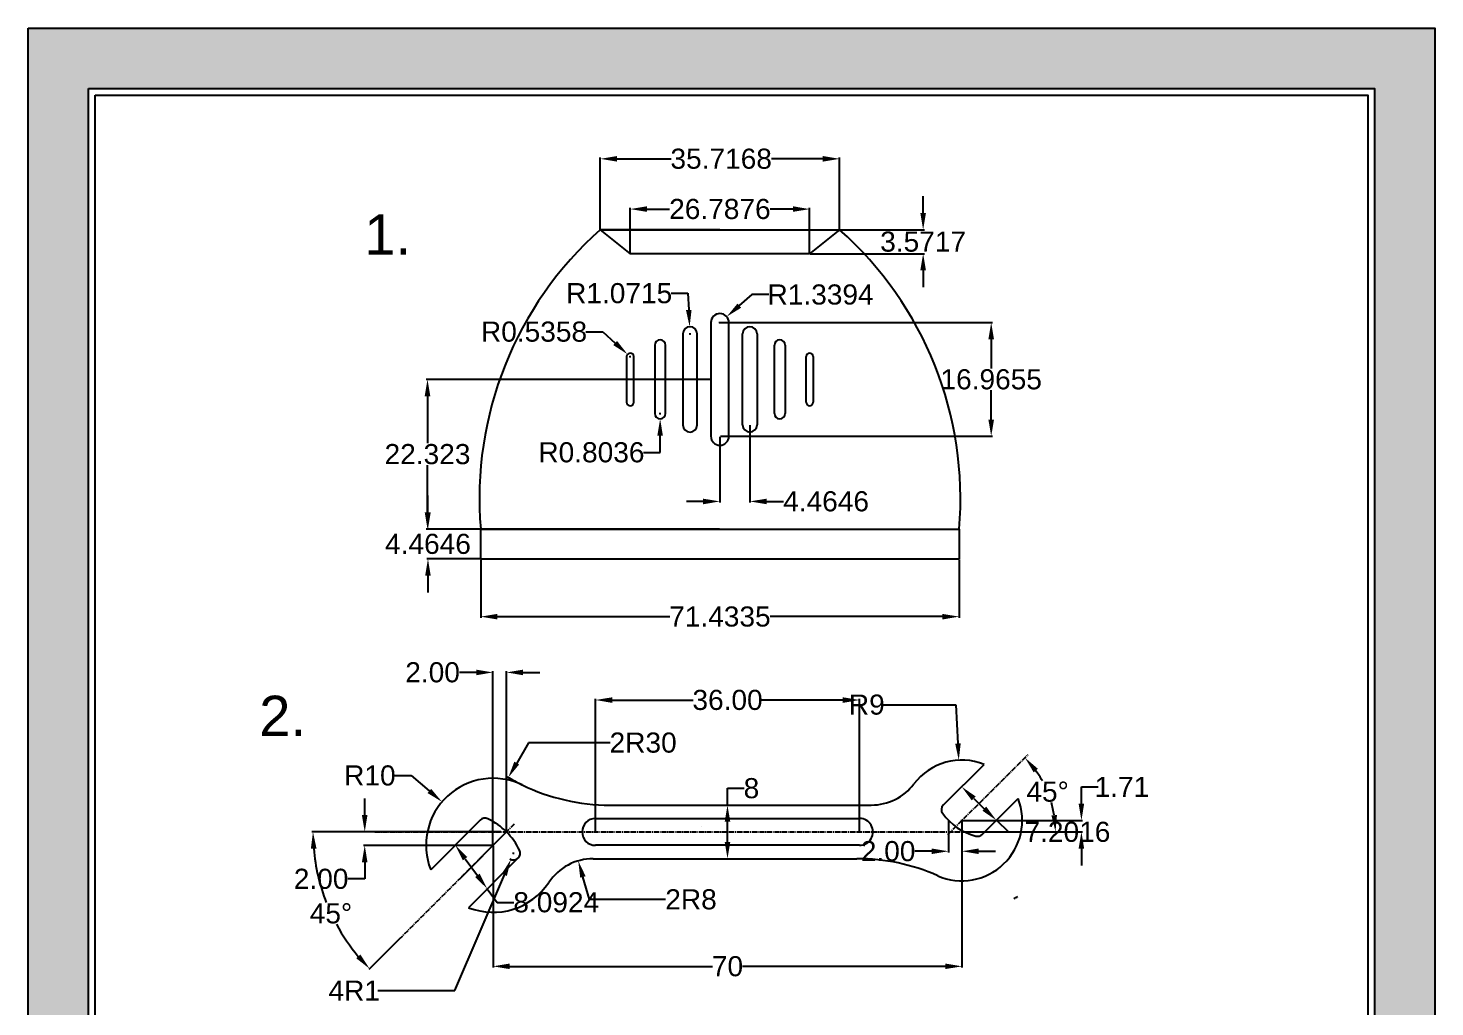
# Paper-space layout 'Layout2' of a CAD drawing. Header units: centimetres, sheet in millimetres. Extents: x 34 to 244, y 41 to 338.
# Drawn here: x 34.3 to 244.3, y 192.5 to 338.5 of the extents above; entities that cross this region are included whole.
import ezdxf

# ---------------------------------------------------------------- set-up
doc = ezdxf.new("R2010")
doc.units = ezdxf.units.CM
doc.linetypes.add('CENTER2', pattern=[1.125, 0.75, -0.125, 0.125, -0.125])
doc.layers.add('dimensions', color=210, linetype='Continuous')
doc.styles.get("Standard").update_dxf_attribs({"font": 'arial.ttf'})
doc.dimstyles.get("Standard").update_dxf_attribs({"dimtxt": 3, "dimasz": 2.5, "dimexe": 0.18, "dimexo": 0.0625, "dimgap": 0.09, "dimtad": 0, "dimtih": 1, "dimtoh": 1, "dimdec": 4, "dimdsep": 46, "dimtxsty": 'Standard', "dimcen": 0.09, "dimadec": 0, "dimazin": 0, "dimtfac": 1, "dimtdec": 4, "dimtofl": 0, "dimtmove": 0, "dimatfit": 3, "dimfxl": 1, "dimtolj": 1, "dimtzin": 0, "dimarcsym": 0})

# ---------------------------------------------------------------- blocks, each defined once
blk = doc.blocks.new('*D424')
at = {"layer": 'Defpoints', "color": 0, "transparency": 16777216}
for p in [(158.45, 238.24), (119.02, 218.57), (158.45, 218.57)]:
    blk.add_point(p, dxfattribs=at)
at = {"layer": 'dimensions', "color": 0, "lineweight": -2, "transparency": 16777216}
for p, q in [((119.02, 218.63), (119.02, 238.42)), ((121.52, 238.24), (133.59, 238.24)), ((155.95, 238.24), (143.88, 238.24)), ((158.45, 218.63), (158.45, 238.42))]:
    blk.add_line(p, q, dxfattribs=at)
at = {"layer": 'dimensions', "color": 0, "transparency": 16777216}
for points in [[(121.52, 238.65), (121.52, 237.82), (119.02, 238.24)], [(155.95, 238.65), (155.95, 237.82), (158.45, 238.24)]]:
    blk.add_solid(points, dxfattribs=at)
at = {"layer": 'dimensions', "color": 0, "transparency": 16777216, "insert": (138.74, 238.24), "char_height": 3, "attachment_point": 5}
blk.add_mtext('\\A1;36.00', dxfattribs=at)
blk = doc.blocks.new('*D410')
at = {"layer": 'Defpoints', "color": 0, "transparency": 16777216}
for p in [(173.73, 220.28), (103.73, 216.57), (173.73, 198.51)]:
    blk.add_point(p, dxfattribs=at)
at = {"layer": 'dimensions', "color": 0, "lineweight": -2, "transparency": 16777216}
for p, q in [((173.73, 220.22), (173.73, 198.33)), ((103.73, 216.51), (103.73, 198.33)), ((106.23, 198.51), (136.51, 198.51)), ((171.23, 198.51), (140.95, 198.51))]:
    blk.add_line(p, q, dxfattribs=at)
at = {"layer": 'dimensions', "color": 0, "transparency": 16777216}
for points in [[(106.23, 198.93), (106.23, 198.1), (103.73, 198.51)], [(171.23, 198.93), (171.23, 198.1), (173.73, 198.51)]]:
    blk.add_solid(points, dxfattribs=at)
at = {"layer": 'dimensions', "color": 0, "transparency": 16777216, "insert": (138.73, 198.51), "char_height": 3, "attachment_point": 5}
blk.add_mtext('\\A1;70', dxfattribs=at)
blk = doc.blocks.new('*D411')
at = {"layer": 'Defpoints', "color": 0, "transparency": 16777216}
for p in [(174, 225.62), (179.19, 220.62), (178.87, 220.3)]:
    blk.add_point(p, dxfattribs=at)
at = {"layer": 'dimensions', "color": 0, "lineweight": -2, "transparency": 16777216}
for p, q in [((173.96, 225.58), (173.56, 225.17)), ((175.49, 223.56), (177.07, 222.03)), ((179.14, 220.58), (178.75, 220.17)), ((178.87, 220.3), (180.67, 218.56)), ((180.67, 218.56), (183.17, 218.56))]:
    blk.add_line(p, q, dxfattribs=at)
at = {"layer": 'dimensions', "color": 0, "transparency": 16777216}
for points in [[(175.78, 223.86), (175.2, 223.26), (173.69, 225.3)], [(177.36, 222.33), (176.78, 221.73), (178.87, 220.3)]]:
    blk.add_solid(points, dxfattribs=at)
at = {"layer": 'dimensions', "color": 0, "transparency": 16777216, "insert": (189.48, 218.56), "char_height": 3, "attachment_point": 5}
blk.add_mtext('\\A1;7.2016', dxfattribs=at)
blk = doc.blocks.new('*D412')
at = {"layer": 'Defpoints', "color": 0, "transparency": 16777216}
for p in [(98.12, 216.62), (102.88, 210.07), (102.92, 210.1)]:
    blk.add_point(p, dxfattribs=at)
at = {"layer": 'dimensions', "color": 0, "lineweight": -2, "transparency": 16777216}
for p, q in [((98.07, 216.58), (97.94, 216.48)), ((99.57, 214.57), (101.4, 212.08)), ((102.87, 210.06), (102.73, 209.96)), ((102.88, 210.07), (104.36, 208.05)), ((104.36, 208.05), (106.86, 208.05))]:
    blk.add_line(p, q, dxfattribs=at)
at = {"layer": 'dimensions', "color": 0, "transparency": 16777216}
for points in [[(99.9, 214.82), (99.23, 214.33), (98.08, 216.59)], [(101.73, 212.33), (101.06, 211.83), (102.88, 210.07)]]:
    blk.add_solid(points, dxfattribs=at)
at = {"layer": 'dimensions', "color": 0, "transparency": 16777216, "insert": (113.17, 208.05), "char_height": 3, "attachment_point": 5}
blk.add_mtext('\\A1;8.0924', dxfattribs=at)
blk = doc.blocks.new('*D399')
at = {"layer": 'Defpoints', "color": 0, "transparency": 16777216}
for p in [(116.45, 214.25), (118.7, 206.57)]:
    blk.add_point(p, dxfattribs=at)
at = {"layer": 'dimensions', "color": 0, "lineweight": -2, "transparency": 16777216}
for p, q in [((118.14, 208.49), (117.15, 211.85)), ((129.5, 208.49), (118.14, 208.49))]:
    blk.add_line(p, q, dxfattribs=at)
at = {"layer": 'dimensions', "color": 0, "transparency": 16777216}
blk.add_solid([(117.55, 211.96), (116.75, 211.73), (116.45, 214.25)], dxfattribs=at)
at = {"layer": 'dimensions', "color": 0, "transparency": 16777216, "insert": (133.29, 208.49), "char_height": 3, "attachment_point": 5}
blk.add_mtext('\\A1;2R8', dxfattribs=at)
blk = doc.blocks.new('*D413')
at = {"layer": 'Defpoints', "color": 0, "transparency": 16777216}
for p in [(121.17, 252.57), (106.01, 226.68)]:
    blk.add_point(p, dxfattribs=at)
at = {"layer": 'dimensions', "color": 0, "lineweight": -2, "transparency": 16777216}
for p, q in [((109.05, 231.87), (107.27, 228.84)), ((121.2, 231.87), (109.05, 231.87))]:
    blk.add_line(p, q, dxfattribs=at)
blk.add_arc((121.17, 252.57), 30, 239.3042, 244.0387, dxfattribs=at)
at = {"layer": 'dimensions', "color": 0, "transparency": 16777216}
blk.add_solid([(106.91, 229.05), (107.63, 228.63), (106.01, 226.68)], dxfattribs=at)
at = {"layer": 'dimensions', "color": 0, "transparency": 16777216, "insert": (126.14, 231.87), "char_height": 3, "attachment_point": 5}
blk.add_mtext('\\A1;2R30', dxfattribs=at)
blk = doc.blocks.new('*D400')
at = {"layer": 'Defpoints', "color": 0, "transparency": 16777216}
for p in [(173.26, 229.27), (173.73, 220.28)]:
    blk.add_point(p, dxfattribs=at)
at = {"layer": 'dimensions', "color": 0, "lineweight": -2, "transparency": 16777216}
for p, q in [((162.04, 237.54), (172.83, 237.54)), ((172.83, 237.54), (173.13, 231.76)), ((173.64, 220.28), (173.82, 220.28)), ((173.73, 220.19), (173.73, 220.37))]:
    blk.add_line(p, q, dxfattribs=at)
at = {"layer": 'dimensions', "color": 0, "transparency": 16777216}
blk.add_solid([(173.55, 231.78), (172.72, 231.74), (173.26, 229.27)], dxfattribs=at)
at = {"layer": 'dimensions', "color": 0, "transparency": 16777216, "insert": (159.53, 237.54), "char_height": 3, "attachment_point": 5}
blk.add_mtext('\\A1;R9', dxfattribs=at)
blk = doc.blocks.new('*D401')
at = {"layer": 'Defpoints', "color": 0, "transparency": 16777216}
for p in [(96.12, 223.05), (103.73, 216.57)]:
    blk.add_point(p, dxfattribs=at)
at = {"layer": 'dimensions', "color": 0, "lineweight": -2, "transparency": 16777216}
for p, q in [((89.02, 226.97), (91.52, 226.97)), ((91.52, 226.97), (94.22, 224.67)), ((103.64, 216.57), (103.82, 216.57)), ((103.73, 216.48), (103.73, 216.66))]:
    blk.add_line(p, q, dxfattribs=at)
at = {"layer": 'dimensions', "color": 0, "transparency": 16777216}
blk.add_solid([(94.49, 224.99), (93.95, 224.36), (96.12, 223.05)], dxfattribs=at)
at = {"layer": 'dimensions', "color": 0, "transparency": 16777216, "insert": (85.35, 226.97), "char_height": 3, "attachment_point": 5}
blk.add_mtext('\\A1;R10', dxfattribs=at)
blk = doc.blocks.new('*U396')
at = {"color": 0, "linetype": 'CENTER2', "transparency": 16777216}
blk.add_line((-53.42, 0), (50.13, 0), dxfattribs=at)
blk = doc.blocks.new('*U397')
at = {"color": 0, "linetype": 'CENTER2', "transparency": 16777216}
blk.add_line((5.95, 5.95), (-11.01, -11.01), dxfattribs=at)
blk = doc.blocks.new('*U398')
at = {"color": 0, "linetype": 'CENTER2', "transparency": 16777216}
blk.add_line((-5.11, -5.08), (6.92, 6.88), dxfattribs=at)
blk = doc.blocks.new('*D414')
at = {"layer": 'Defpoints', "color": 0, "transparency": 16777216}
for p in [(86.11, 218.57), (106.9, 219.74), (189.66, 218.57), (77.84, 211.09), (89.95, 202.79)]:
    blk.add_point(p, dxfattribs=at)
at = {"layer": 'dimensions', "color": 0, "lineweight": -2, "transparency": 16777216}
for p, q in [((86.05, 218.57), (76.67, 218.57)), ((89.91, 202.74), (85.18, 198.02))]:
    blk.add_line(p, q, dxfattribs=at)
for start, end in [(184.9613, 201.4304), (208.506, 220.0387)]:
    blk.add_arc((105.73, 218.57), 28.88, start, end, dxfattribs=at)
at = {"layer": 'dimensions', "color": 0, "transparency": 16777216}
for points in [[(76.54, 216.05), (77.38, 216.09), (76.85, 218.57)], [(83.93, 200.27), (83.32, 199.71), (85.31, 198.15)]]:
    blk.add_solid(points, dxfattribs=at)
at = {"layer": 'dimensions', "color": 0, "transparency": 16777216, "insert": (79.54, 206.4), "char_height": 3, "attachment_point": 5}
blk.add_mtext('\\A1;45°', dxfattribs=at)
blk = doc.blocks.new('*D415')
at = {"layer": 'Defpoints', "color": 0, "transparency": 16777216}
for p in [(183.64, 230.13), (187.17, 222.61), (86.11, 218.57), (189.66, 218.57), (171.61, 218.17)]:
    blk.add_point(p, dxfattribs=at)
at = {"layer": 'dimensions', "color": 0, "lineweight": -2, "transparency": 16777216}
for start, end in [(28.9669, 35.6921), (9.1398, 16.1618)]:
    blk.add_arc((172.01, 218.57), 15.69, start, end, dxfattribs=at)
at = {"layer": 'dimensions', "color": 0, "transparency": 16777216}
for points in [[(184.44, 227.45), (185.07, 227.99), (183.14, 229.63)], [(187.92, 221.09), (187.09, 221.03), (187.7, 218.57)]]:
    blk.add_solid(points, dxfattribs=at)
at = {"layer": 'dimensions', "color": 0, "transparency": 16777216, "insert": (186.52, 224.55), "char_height": 3, "attachment_point": 5}
blk.add_mtext('\\A1;45°', dxfattribs=at)
blk = doc.blocks.new('*D416')
at = {"layer": 'Defpoints', "color": 0, "transparency": 16777216}
for p in [(103.72, 242.36), (105.73, 218.57), (103.72, 216.39)]:
    blk.add_point(p, dxfattribs=at)
at = {"layer": 'dimensions', "color": 0, "lineweight": -2, "transparency": 16777216}
for p, q in [((101.22, 242.36), (98.72, 242.36)), ((103.72, 216.45), (103.72, 242.54)), ((105.73, 218.63), (105.73, 242.54)), ((108.23, 242.36), (110.73, 242.36))]:
    blk.add_line(p, q, dxfattribs=at)
at = {"layer": 'dimensions', "color": 0, "transparency": 16777216}
for points in [[(101.22, 242.77), (101.22, 241.94), (103.72, 242.36)], [(108.23, 242.77), (108.23, 241.94), (105.73, 242.36)]]:
    blk.add_solid(points, dxfattribs=at)
at = {"layer": 'dimensions', "color": 0, "transparency": 16777216, "insert": (94.71, 242.36), "char_height": 3, "attachment_point": 5}
blk.add_mtext('\\A1;2.00', dxfattribs=at)
blk = doc.blocks.new('*D402')
at = {"layer": 'Defpoints', "color": 0, "transparency": 16777216}
for p in [(106.4, 214.46), (106.79, 215.38)]:
    blk.add_point(p, dxfattribs=at)
at = {"layer": 'dimensions', "color": 0, "lineweight": -2, "transparency": 16777216}
for p, q in [((106.7, 215.38), (106.88, 215.38)), ((106.79, 215.29), (106.79, 215.47)), ((98.04, 194.89), (105.42, 212.16)), ((86.53, 194.89), (98.04, 194.89))]:
    blk.add_line(p, q, dxfattribs=at)
blk.add_arc((106.79, 215.38), 1, 236.5746, 311.419, dxfattribs=at)
at = {"layer": 'dimensions', "color": 0, "transparency": 16777216}
blk.add_solid([(105.03, 212.33), (105.8, 212), (106.4, 214.46)], dxfattribs=at)
at = {"layer": 'dimensions', "color": 0, "transparency": 16777216, "insert": (83.01, 194.89), "char_height": 3, "attachment_point": 5}
blk.add_mtext('\\A1;4R1', dxfattribs=at)
blk = doc.blocks.new('*D417')
at = {"layer": 'Defpoints', "color": 0, "transparency": 16777216}
for p in [(171.71, 220.3), (173.73, 220.28), (171.71, 215.68)]:
    blk.add_point(p, dxfattribs=at)
at = {"layer": 'dimensions', "color": 0, "lineweight": -2, "transparency": 16777216}
for p, q in [((171.71, 220.24), (171.71, 215.5)), ((173.73, 220.22), (173.73, 215.5)), ((169.21, 215.68), (166.71, 215.68)), ((176.23, 215.68), (178.73, 215.68))]:
    blk.add_line(p, q, dxfattribs=at)
at = {"layer": 'dimensions', "color": 0, "transparency": 16777216}
for points in [[(169.21, 216.09), (169.21, 215.26), (171.71, 215.68)], [(176.23, 216.09), (176.23, 215.26), (173.73, 215.68)]]:
    blk.add_solid(points, dxfattribs=at)
at = {"layer": 'dimensions', "color": 0, "transparency": 16777216, "insert": (162.71, 215.68), "char_height": 3, "attachment_point": 5}
blk.add_mtext('\\A1;2.00', dxfattribs=at)
blk = doc.blocks.new('*D418')
at = {"layer": 'Defpoints', "color": 0, "transparency": 16777216}
for p in [(136.84, 222.57), (138.73, 222.57), (136.78, 214.57)]:
    blk.add_point(p, dxfattribs=at)
at = {"layer": 'dimensions', "color": 0, "lineweight": -2, "transparency": 16777216}
for p, q in [((138.73, 222.57), (138.73, 225.07)), ((138.73, 225.07), (141.23, 225.07)), ((136.9, 222.57), (138.91, 222.57)), ((138.73, 217.07), (138.73, 220.07)), ((136.84, 214.57), (138.91, 214.57))]:
    blk.add_line(p, q, dxfattribs=at)
at = {"layer": 'dimensions', "color": 0, "transparency": 16777216}
for points in [[(138.32, 220.07), (139.15, 220.07), (138.73, 222.57)], [(138.32, 217.07), (139.15, 217.07), (138.73, 214.57)]]:
    blk.add_solid(points, dxfattribs=at)
at = {"layer": 'dimensions', "color": 0, "transparency": 16777216, "insert": (142.31, 225.07), "char_height": 3, "attachment_point": 5}
blk.add_mtext('\\A1;8', dxfattribs=at)
blk = doc.blocks.new('*D419')
at = {"layer": 'Defpoints', "color": 0, "transparency": 16777216}
for p in [(104.97, 218.57), (84.58, 216.55), (103.72, 216.55)]:
    blk.add_point(p, dxfattribs=at)
at = {"layer": 'dimensions', "color": 0, "lineweight": -2, "transparency": 16777216}
for p, q in [((84.58, 221.07), (84.58, 223.57)), ((104.9, 218.57), (84.4, 218.57)), ((103.65, 216.55), (84.4, 216.55)), ((84.58, 214.05), (84.58, 211.55)), ((84.58, 211.55), (82.08, 211.55))]:
    blk.add_line(p, q, dxfattribs=at)
at = {"layer": 'dimensions', "color": 0, "transparency": 16777216}
for points in [[(84.16, 221.07), (84.99, 221.07), (84.58, 218.57)], [(84.16, 214.05), (84.99, 214.05), (84.58, 216.55)]]:
    blk.add_solid(points, dxfattribs=at)
at = {"layer": 'dimensions', "color": 0, "transparency": 16777216, "insert": (78.07, 211.55), "char_height": 3, "attachment_point": 5}
blk.add_mtext('\\A1;2.00', dxfattribs=at)
blk = doc.blocks.new('*D403')
at = {"layer": 'Defpoints', "color": 0, "transparency": 16777216}
for p in [(173.73, 220.28), (173.73, 218.57), (191.57, 220.28)]:
    blk.add_point(p, dxfattribs=at)
at = {"layer": 'dimensions', "color": 0, "lineweight": -2, "transparency": 16777216}
for p, q in [((191.57, 222.78), (191.57, 225.28)), ((191.57, 225.28), (194.07, 225.28)), ((173.8, 220.28), (191.75, 220.28)), ((173.8, 218.57), (191.75, 218.57)), ((191.57, 216.07), (191.57, 213.57))]:
    blk.add_line(p, q, dxfattribs=at)
at = {"layer": 'dimensions', "color": 0, "transparency": 16777216}
for points in [[(191.15, 222.78), (191.98, 222.78), (191.57, 220.28)], [(191.15, 216.07), (191.98, 216.07), (191.57, 218.57)]]:
    blk.add_solid(points, dxfattribs=at)
at = {"layer": 'dimensions', "color": 0, "transparency": 16777216, "insert": (197.62, 225.28), "char_height": 3, "attachment_point": 5}
blk.add_mtext('\\A1;1.71', dxfattribs=at)
blk = doc.blocks.new('*D438')
at = {"layer": 'Defpoints', "color": 0, "transparency": 16777216}
for p in [(123.81, 289.83), (124.21, 289.47)]:
    blk.add_point(p, dxfattribs=at)
at = {"layer": 'dimensions', "color": 0, "lineweight": -2, "transparency": 16777216}
for p, q in [((117.61, 293.18), (120.11, 293.18)), ((120.11, 293.18), (121.96, 291.5)), ((124.12, 289.47), (124.3, 289.47)), ((124.21, 289.38), (124.21, 289.56))]:
    blk.add_line(p, q, dxfattribs=at)
at = {"layer": 'dimensions', "color": 0, "transparency": 16777216}
blk.add_solid([(122.24, 291.81), (121.68, 291.19), (123.81, 289.83)], dxfattribs=at)
at = {"layer": 'dimensions', "color": 0, "transparency": 16777216, "insert": (109.85, 293.18), "char_height": 3, "attachment_point": 5}
blk.add_mtext('\\A1;R0.5358', dxfattribs=at)
blk = doc.blocks.new('*D439')
at = {"layer": 'Defpoints', "color": 0, "transparency": 16777216}
for p in [(137.6, 294.56), (138.62, 295.44)]:
    blk.add_point(p, dxfattribs=at)
at = {"layer": 'dimensions', "color": 0, "lineweight": -2, "transparency": 16777216}
for p, q in [((142.39, 298.72), (140.5, 297.08)), ((144.89, 298.72), (142.39, 298.72)), ((137.51, 294.56), (137.69, 294.56)), ((137.6, 294.47), (137.6, 294.65))]:
    blk.add_line(p, q, dxfattribs=at)
at = {"layer": 'dimensions', "color": 0, "transparency": 16777216}
blk.add_solid([(140.23, 297.39), (140.77, 296.76), (138.62, 295.44)], dxfattribs=at)
at = {"layer": 'dimensions', "color": 0, "transparency": 16777216, "insert": (152.63, 298.72), "char_height": 3, "attachment_point": 5}
blk.add_mtext('\\A1;R1.3394', dxfattribs=at)
blk = doc.blocks.new('*D440')
at = {"layer": 'Defpoints', "color": 0, "transparency": 16777216}
for p in [(133.08, 293.93), (133.14, 292.86)]:
    blk.add_point(p, dxfattribs=at)
at = {"layer": 'dimensions', "color": 0, "lineweight": -2, "transparency": 16777216}
for p, q in [((130.33, 298.92), (132.83, 298.92)), ((132.83, 298.92), (132.95, 296.43)), ((133.05, 292.86), (133.23, 292.86)), ((133.14, 292.77), (133.14, 292.95))]:
    blk.add_line(p, q, dxfattribs=at)
at = {"layer": 'dimensions', "color": 0, "transparency": 16777216}
blk.add_solid([(133.37, 296.45), (132.54, 296.41), (133.08, 293.93)], dxfattribs=at)
at = {"layer": 'dimensions', "color": 0, "transparency": 16777216, "insert": (122.56, 298.92), "char_height": 3, "attachment_point": 5}
blk.add_mtext('\\A1;R1.0715', dxfattribs=at)
blk = doc.blocks.new('*D409')
at = {"layer": 'Defpoints', "color": 0, "transparency": 16777216}
for p in [(128.68, 280.98), (128.68, 280.18)]:
    blk.add_point(p, dxfattribs=at)
at = {"layer": 'dimensions', "color": 0, "lineweight": -2, "transparency": 16777216}
for p, q in [((128.59, 280.98), (128.77, 280.98)), ((128.68, 280.89), (128.68, 281.07)), ((128.68, 275.18), (128.68, 277.68)), ((126.18, 275.18), (128.68, 275.18))]:
    blk.add_line(p, q, dxfattribs=at)
at = {"layer": 'dimensions', "color": 0, "transparency": 16777216}
blk.add_solid([(128.26, 277.68), (129.09, 277.68), (128.68, 280.18)], dxfattribs=at)
at = {"layer": 'dimensions', "color": 0, "transparency": 16777216, "insert": (118.42, 275.18), "char_height": 3, "attachment_point": 5}
blk.add_mtext('\\A1;R0.8036', dxfattribs=at)
blk = doc.blocks.new('*D441')
at = {"layer": 'Defpoints', "color": 0, "transparency": 16777216}
for p in [(137.6, 277.59), (142.07, 279.29), (142.07, 267.87)]:
    blk.add_point(p, dxfattribs=at)
at = {"layer": 'dimensions', "color": 0, "lineweight": -2, "transparency": 16777216}
for p, q in [((137.6, 277.53), (137.6, 267.69)), ((142.07, 279.23), (142.07, 267.69)), ((135.1, 267.87), (132.6, 267.87)), ((144.57, 267.87), (147.07, 267.87))]:
    blk.add_line(p, q, dxfattribs=at)
at = {"layer": 'dimensions', "color": 0, "transparency": 16777216}
for points in [[(135.1, 268.28), (135.1, 267.45), (137.6, 267.87)], [(144.57, 268.28), (144.57, 267.45), (142.07, 267.87)]]:
    blk.add_solid(points, dxfattribs=at)
at = {"layer": 'dimensions', "color": 0, "transparency": 16777216, "insert": (153.45, 267.87), "char_height": 3, "attachment_point": 5}
blk.add_mtext('\\A1;4.4646', dxfattribs=at)
blk = doc.blocks.new('*D442')
at = {"layer": 'Defpoints', "color": 0, "transparency": 16777216}
for p in [(101.89, 263.75), (94.02, 259.29), (101.89, 259.29)]:
    blk.add_point(p, dxfattribs=at)
at = {"layer": 'dimensions', "color": 0, "lineweight": -2, "transparency": 16777216}
for p, q in [((94.02, 266.25), (94.02, 268.75)), ((101.83, 263.75), (93.84, 263.75)), ((101.83, 259.29), (93.84, 259.29)), ((94.02, 256.79), (94.02, 254.29))]:
    blk.add_line(p, q, dxfattribs=at)
at = {"layer": 'dimensions', "color": 0, "transparency": 16777216}
for points in [[(93.6, 266.25), (94.43, 266.25), (94.02, 263.75)], [(93.6, 256.79), (94.43, 256.79), (94.02, 259.29)]]:
    blk.add_solid(points, dxfattribs=at)
at = {"layer": 'dimensions', "color": 0, "transparency": 16777216, "insert": (94.02, 261.52), "char_height": 3, "attachment_point": 5}
blk.add_mtext('\\A1;4.4646', dxfattribs=at)
blk = doc.blocks.new('*D443')
at = {"layer": 'Defpoints', "color": 0, "transparency": 16777216}
for p in [(101.89, 259.29), (173.32, 259.29), (173.32, 250.68)]:
    blk.add_point(p, dxfattribs=at)
at = {"layer": 'dimensions', "color": 0, "lineweight": -2, "transparency": 16777216}
for p, q in [((101.89, 259.22), (101.89, 250.5)), ((173.32, 259.22), (173.32, 250.5)), ((104.39, 250.68), (130.12, 250.68)), ((170.82, 250.68), (145.09, 250.68))]:
    blk.add_line(p, q, dxfattribs=at)
at = {"layer": 'dimensions', "color": 0, "transparency": 16777216}
for points in [[(104.39, 251.09), (104.39, 250.26), (101.89, 250.68)], [(170.82, 251.09), (170.82, 250.26), (173.32, 250.68)]]:
    blk.add_solid(points, dxfattribs=at)
at = {"layer": 'dimensions', "color": 0, "transparency": 16777216, "insert": (137.6, 250.68), "char_height": 3, "attachment_point": 5}
blk.add_mtext('\\A1;71.4335', dxfattribs=at)
blk = doc.blocks.new('*D444')
at = {"layer": 'Defpoints', "color": 0, "transparency": 16777216}
for p in [(155.46, 318.98), (119.75, 308.4), (155.46, 308.4)]:
    blk.add_point(p, dxfattribs=at)
at = {"layer": 'dimensions', "color": 0, "lineweight": -2, "transparency": 16777216}
for p, q in [((119.75, 308.46), (119.75, 319.16)), ((122.25, 318.98), (130.31, 318.98)), ((152.96, 318.98), (145.28, 318.98)), ((155.46, 308.46), (155.46, 319.16))]:
    blk.add_line(p, q, dxfattribs=at)
at = {"layer": 'dimensions', "color": 0, "transparency": 16777216}
for points in [[(122.25, 319.4), (122.25, 318.56), (119.75, 318.98)], [(152.96, 319.4), (152.96, 318.56), (155.46, 318.98)]]:
    blk.add_solid(points, dxfattribs=at)
at = {"layer": 'dimensions', "color": 0, "transparency": 16777216, "insert": (137.79, 318.98), "char_height": 3, "attachment_point": 5}
blk.add_mtext('\\A1;35.7168', dxfattribs=at)
blk = doc.blocks.new('*D445')
at = {"layer": 'Defpoints', "color": 0, "transparency": 16777216}
for p in [(151, 311.48), (124.21, 304.83), (151, 304.83)]:
    blk.add_point(p, dxfattribs=at)
at = {"layer": 'dimensions', "color": 0, "lineweight": -2, "transparency": 16777216}
for p, q in [((124.21, 304.89), (124.21, 311.66)), ((126.71, 311.48), (130.1, 311.48)), ((148.5, 311.48), (145.11, 311.48)), ((151, 304.89), (151, 311.66))]:
    blk.add_line(p, q, dxfattribs=at)
at = {"layer": 'dimensions', "color": 0, "transparency": 16777216}
for points in [[(126.71, 311.9), (126.71, 311.07), (124.21, 311.48)], [(148.5, 311.9), (148.5, 311.07), (151, 311.48)]]:
    blk.add_solid(points, dxfattribs=at)
at = {"layer": 'dimensions', "color": 0, "transparency": 16777216, "insert": (137.6, 311.48), "char_height": 3, "attachment_point": 5}
blk.add_mtext('\\A1;26.7876', dxfattribs=at)
blk = doc.blocks.new('*D446')
at = {"layer": 'Defpoints', "color": 0, "transparency": 16777216}
for p in [(155.46, 308.4), (151, 304.83), (167.94, 304.83)]:
    blk.add_point(p, dxfattribs=at)
at = {"layer": 'dimensions', "color": 0, "lineweight": -2, "transparency": 16777216}
for p, q in [((167.94, 310.9), (167.94, 313.4)), ((155.53, 308.4), (168.12, 308.4)), ((151.06, 304.83), (168.12, 304.83)), ((167.94, 302.33), (167.94, 299.83))]:
    blk.add_line(p, q, dxfattribs=at)
at = {"layer": 'dimensions', "color": 0, "transparency": 16777216}
for points in [[(167.52, 310.9), (168.36, 310.9), (167.94, 308.4)], [(167.52, 302.33), (168.36, 302.33), (167.94, 304.83)]]:
    blk.add_solid(points, dxfattribs=at)
at = {"layer": 'dimensions', "color": 0, "transparency": 16777216, "insert": (167.94, 306.61), "char_height": 3, "attachment_point": 5}
blk.add_mtext('\\A1;3.5717', dxfattribs=at)
blk = doc.blocks.new('*D447')
at = {"layer": 'Defpoints', "color": 0, "transparency": 16777216}
for p in [(137.6, 294.56), (137.6, 277.59), (178.1, 277.59)]:
    blk.add_point(p, dxfattribs=at)
at = {"layer": 'dimensions', "color": 0, "lineweight": -2, "transparency": 16777216}
for p, q in [((137.67, 294.56), (178.28, 294.56)), ((178.1, 292.06), (178.1, 287.7)), ((178.1, 280.09), (178.1, 284.45)), ((137.67, 277.59), (178.28, 277.59))]:
    blk.add_line(p, q, dxfattribs=at)
at = {"layer": 'dimensions', "color": 0, "transparency": 16777216}
for points in [[(177.68, 292.06), (178.52, 292.06), (178.1, 294.56)], [(177.68, 280.09), (178.52, 280.09), (178.1, 277.59)]]:
    blk.add_solid(points, dxfattribs=at)
at = {"layer": 'dimensions', "color": 0, "transparency": 16777216, "insert": (178.1, 286.07), "char_height": 3, "attachment_point": 5}
blk.add_mtext('\\A1;16.9655', dxfattribs=at)
blk = doc.blocks.new('*D448')
at = {"layer": 'Defpoints', "color": 0, "transparency": 16777216}
for p in [(136.27, 286.07), (93.95, 263.75), (137.6, 263.75)]:
    blk.add_point(p, dxfattribs=at)
at = {"layer": 'dimensions', "color": 0, "lineweight": -2, "transparency": 16777216}
for p, q in [((136.2, 286.07), (93.77, 286.07)), ((93.95, 283.57), (93.95, 276.54)), ((93.95, 266.25), (93.95, 273.29)), ((137.54, 263.75), (93.77, 263.75))]:
    blk.add_line(p, q, dxfattribs=at)
at = {"layer": 'dimensions', "color": 0, "transparency": 16777216}
for points in [[(93.53, 283.57), (94.37, 283.57), (93.95, 286.07)], [(93.53, 266.25), (94.37, 266.25), (93.95, 263.75)]]:
    blk.add_solid(points, dxfattribs=at)
at = {"layer": 'dimensions', "color": 0, "transparency": 16777216, "insert": (93.95, 274.91), "char_height": 3, "attachment_point": 5}
blk.add_mtext('\\A1;22.323', dxfattribs=at)

psp = doc.layouts.new('Layout2')

# ---------------------------------------------------------------- hatches: boundary and pattern name
h = psp.add_hatch(color=140)
h.dxf.hatch_style = 1
h.paths.add_polyline_path([(34.33139, 41.47515), (244.33139, 41.47515), (244.33139, 338.47515), (34.33139, 338.47515)])
h.paths.add_polyline_path([(43.33139, 329.47515), (235.33139, 329.47515), (235.33139, 50.47515), (43.33139, 50.47515)], flags=16)
h.paths.add_polyline_path([(44.33139, 328.47515), (234.33139, 328.47515), (234.33139, 51.47515), (44.33139, 51.47515)], flags=0)
h.paths.add_polyline_path([(47.33139, 103.47515), (68.19814, 103.47515), (144.37325, 103.47515), (144.37325, 54.23936), (47.33139, 54.23936)], flags=0)
h.paths.add_polyline_path([(70.6167, 100.93114), (141.84224, 100.93114), (141.84224, 79.49467), (70.6167, 79.49467)], flags=0)
h.paths.add_polyline_path([(50.32754, 57.94556), (139.75369, 57.94556), (139.75369, 76.64612), (50.32754, 76.64612)], flags=8)
h.paths.add_polyline_path([(80.06323, 86.04425), (132.11633, 86.04425), (132.11633, 95.45004), (80.06323, 95.45004)], flags=8)

# ---------------------------------------------------------------- linework, layer by layer
for p, q in [((137.60466, 308.39739), (119.74628, 308.39739)), ((119.74628, 308.39739), (155.46304, 308.39739)), ((119.74628, 308.39739), (124.21087, 304.82571)), ((155.46304, 308.39739), (150.99845, 304.82571)), ((150.99845, 304.82571), (124.21087, 304.82571)), ((136.26528, 294.55714), (136.26528, 277.59168)), ((138.94404, 277.59168), (138.94404, 294.55714)), ((132.06856, 292.86059), (132.06856, 279.28822)), ((134.21157, 279.28822), (134.21157, 292.86059)), ((140.99775, 279.28822), (140.99775, 292.86059)), ((143.14076, 292.86059), (143.14076, 279.28822)), ((127.87184, 291.16405), (127.87184, 280.98477)), ((129.4791, 280.98477), (129.4791, 291.16405)), ((145.73022, 280.98477), (145.73022, 291.16405)), ((147.33748, 291.16405), (147.33748, 280.98477)), ((123.67512, 289.4675), (123.67512, 282.68132)), ((124.74662, 282.68132), (124.74662, 289.4675)), ((150.46269, 282.68132), (150.46269, 289.4675)), ((151.5342, 289.4675), (151.5342, 282.68132)), ((101.88789, 259.28683), (101.88789, 263.75143)), ((101.88789, 263.75143), (173.32142, 263.75143)), ((173.32142, 263.75143), (173.32142, 259.28683)), ((101.88789, 259.28683), (173.32142, 259.28683)), ((170.9585, 222.59564), (177.04508, 228.64661)), ((176.75161, 218.20226), (182.12129, 223.54053)), ((119.02343, 220.56804), (158.44343, 220.56804)), ((121.16902, 222.56804), (160.20139, 222.56804)), ((101.82554, 220.31701), (94.42426, 212.91573)), ((105.73343, 218.56804), (98.68609, 211.47332)), ((158.44343, 216.56804), (119.02343, 216.56804)), ((107.49915, 214.67691), (100.08111, 207.25887)), ((118.70006, 214.56804), (158.05555, 214.56804))]:
    psp.add_line(p, q)
for points in [[(34.33139, 338.47515), (244.33139, 338.47515), (244.33139, 41.47515), (34.33139, 41.47515)], [(43.33139, 329.47515), (235.33139, 329.47515), (235.33139, 50.47515), (43.33139, 50.47515)], [(44.33139, 328.47515), (234.33139, 328.47515), (234.33139, 51.47515), (44.33139, 51.47515)], [(134.80139, 219.30228), (134.80139, 219.30228), (134.80139, 219.30228), (134.80139, 219.30228)]]:
    psp.add_lwpolyline(points, close=True)
for centre, radius, start, end in [((155.27019, 268.29317), 53.57515, 131.5341965, 184.8629845), ((119.93913, 268.29317), 53.57515, 355.1370155, 48.4658035), ((137.60466, 294.55714), 1.33938, 0, 180), ((128.67547, 291.16405), 0.80363, 0, 180), ((133.14006, 292.86059), 1.0715, 0, 180), ((142.06925, 292.86059), 1.0715, 0, 180), ((146.53385, 291.16405), 0.80363, 0, 180), ((124.21087, 289.4675), 0.53575, 0, 180), ((150.99845, 289.4675), 0.53575, 0, 180), ((124.21087, 282.68132), 0.53575, 180, 0), ((150.99845, 282.68132), 0.53575, 180, 0), ((128.67547, 280.98477), 0.80363, 180, 0), ((146.53385, 280.98477), 0.80363, 180, 0), ((133.14006, 279.28822), 1.0715, 180, 0), ((137.60466, 277.59168), 1.33938, 180, 0), ((142.06925, 279.28822), 1.0715, 180, 0), ((173.73343, 220.27804), 9, 68.4100732, 142.7499907), ((103.73343, 216.56804), 10, 64.1580672, 201.4218215), ((121.16902, 252.56804), 30, 244.1580672, 270), ((160.20139, 230.56804), 8, 270, 322.7499907), ((173.73343, 220.27804), 9, 246.2969258, 21.2537162), ((102.53265, 219.6099), 1, 64.6976013, 135), ((98.68609, 211.47332), 10, 25.7548443, 64.6976013), ((119.02355, 218.56804), 2, 90.0034191, 269.9965809), ((158.45219, 218.56804), 2.00002, 269.7489694, 90), ((171.66353, 221.88647), 1, 134.8318947, 216.4984426), ((178.09451, 226.64487), 9, 216.4984426, 255.1676344), ((98.68483, 209.47457), 10, 53.284331, 53.3137884), ((176.04658, 218.91144), 1, 255.1676344, 314.8318947), ((106.79204, 215.38401), 1, 315, 25.7548443), ((118.70006, 206.56804), 8, 90, 146.2510114), ((158.05555, 184.56804), 30, 66.2969258, 90), ((103.73343, 216.56804), 10, 248.5781785, 326.2510114), ((177.52715, 216.68918), 9, 296.1782299, 300.2027431)]:
    psp.add_arc(centre, radius, start, end)

# ---------------------------------------------------------------- block references
at = {"linetype": 'CENTER2'}
for name, p in [('*U398', (176.71912, 223.24626)), ('*U396', (139.5315, 218.56804)), ('*U397', (100.95752, 213.79213))]:
    psp.add_blockref(name, p, dxfattribs=at)

# ---------------------------------------------------------------- texts
at = {"char_height": 6, "attachment_point": 1}
for s, insert in [('1.', (84.50418, 310.69297)), ('2.', (68.82655, 238.88256))]:
    psp.add_mtext_dynamic_manual_height_columns(s, width=9.896486, gutter_width=173.72218, heights=[11.88542], dxfattribs=dict(at, insert=insert))

# ---------------------------------------------------------------- dimensions: what is measured, and where the dimension line sits
at = {"layer": 'dimensions'}
for base, p1, p2, picture, middle in [((155.46304, 318.97969), (119.74628, 308.39739), (155.46304, 308.39739), '*D444', (137.79088, 318.97969)), ((150.99845, 311.48312), (124.21087, 304.82571), (150.99845, 304.82571), '*D445', (137.60466, 311.48312))]:
    dim = psp.add_linear_dim(base=base, p1=p1, p2=p2, dimstyle='Standard', dxfattribs=at)
    dim.commit()
    dim.dimension.update_dxf_attribs({"geometry": picture, "text_midpoint": middle, "dimtype": 160})
for base, p1, p2, picture, middle in [((167.94164, 304.82571), (155.46304, 308.39739), (150.99845, 304.82571), '*D446', (167.94164, 306.61155)), ((178.10104, 277.59168), (137.60466, 294.55714), (137.60466, 277.59168), '*D447', (178.10104, 286.07441)), ((93.9498, 263.75143), (136.26528, 286.07441), (137.60466, 263.75143), '*D448', (93.9498, 274.91292)), ((94.01628, 259.28683), (101.88789, 263.75143), (101.88789, 259.28683), '*D442', (94.01628, 261.51913)), ((138.73343, 222.56804), (136.77689, 214.56804), (136.83611, 222.56804), '*D418', (142.31183, 225.06804)), ((191.56802, 220.27804), (173.73343, 218.56804), (173.73343, 220.27804), '*D403', (197.62357, 225.27804))]:
    dim = psp.add_linear_dim(base=base, p1=p1, p2=p2, angle=90, dimstyle='Standard', dxfattribs=at)
    dim.commit()
    dim.dimension.update_dxf_attribs({"geometry": picture, "text_midpoint": middle})
for center, mpoint, picture, middle in [((133.14006, 292.86059), (133.08449, 293.93065), '*D440', (122.56122, 298.92392)), ((137.60466, 294.55714), (138.61512, 295.43629), '*D439', (152.63379, 298.71823)), ((124.21087, 289.4675), (123.81354, 289.82689), '*D438', (109.84963, 293.18093)), ((128.67547, 280.98477), (128.67547, 280.18114), '*D409', (118.4238, 275.18114))]:
    dim = psp.add_radius_dim(center=center, mpoint=mpoint, dimstyle='Standard', dxfattribs=at)
    dim.commit()
    dim.dimension.update_dxf_attribs({"geometry": picture, "text_midpoint": middle})
for base, p1, p2, picture, middle in [((142.06925, 267.86768), (137.60466, 277.59168), (142.06925, 279.28822), '*D441', (153.44575, 267.86768)), ((173.32142, 250.67576), (101.88789, 259.28683), (173.32142, 259.28683), '*D443', (137.60466, 250.67576)), ((173.73343, 198.51304), (103.73343, 216.56804), (173.73343, 220.27804), '*D410', (138.73343, 198.51304))]:
    dim = psp.add_linear_dim(base=base, p1=p1, p2=p2, dimstyle='Standard', dxfattribs=at)
    dim.commit()
    dim.dimension.update_dxf_attribs({"geometry": picture, "text_midpoint": middle})
for center, mpoint, text, picture, middle in [((121.16902, 252.56804), (106.00968, 226.67992), '2<>', '*D413', (126.13894, 231.87089)), ((106.79204, 215.38401), (106.39951, 214.46427), '4<>', '*D402', (83.00648, 194.88804)), ((118.70006, 206.56804), (116.45132, 214.24549), '2<>', '*D399', (133.28509, 208.4874))]:
    dim = psp.add_radius_dim(center=center, mpoint=mpoint, text=text, dimstyle='Standard', dxfattribs=at)
    dim.commit()
    dim.dimension.update_dxf_attribs({"geometry": picture, "text_midpoint": middle, "dimtype": 164})
for base, p1, p2, text, picture, middle in [((103.71512, 242.35516), (105.73343, 218.56804), (103.71512, 216.39227), '2.00', '*D416', (94.70834, 242.35516)), ((158.45219, 238.23692), (119.02355, 218.56804), (158.45219, 218.56804), '36.00', '*D424', (138.73787, 238.23692)), ((171.71249, 215.67506), (173.73343, 220.27804), (171.71249, 220.29902), '2.00', '*D417', (162.70571, 215.67506))]:
    dim = psp.add_linear_dim(base=base, p1=p1, p2=p2, text=text, dimstyle='Standard', dxfattribs=at)
    dim.commit()
    dim.dimension.update_dxf_attribs({"geometry": picture, "text_midpoint": middle})
for center, mpoint, picture, middle in [((173.73343, 220.27804), (173.26419, 229.2658), '*D400', (159.53195, 237.54319)), ((103.73343, 216.56804), (96.12025, 223.05183), '*D401', (85.34662, 226.97328))]:
    dim = psp.add_radius_dim(center=center, mpoint=mpoint, dimstyle='Standard', dxfattribs=at)
    dim.commit()
    dim.dimension.update_dxf_attribs({"geometry": picture, "text_midpoint": middle, "dimtype": 164})
dim = psp.add_angular_dim_2l(base=(187.17151, 222.61377), line1=((86.11008, 218.56804), (189.65802, 218.56804)), line2=((171.60911, 218.16615), (183.64354, 230.13017)), dimstyle='Standard', dxfattribs=at)
dim.commit()
dim.dimension.update_dxf_attribs({"geometry": '*D415', "text_midpoint": (186.51668, 224.5506)})
for p1, p2, distance, picture, middle in [((174.00179, 225.62113), (179.18592, 220.62233), -0.45023, '*D411', (189.4769, 218.56293)), ((98.1249, 216.61637), (102.91945, 210.0972), -0.04959, '*D412', (113.17374, 208.05385))]:
    dim = psp.add_aligned_dim(p1=p1, p2=p2, distance=distance, dimstyle='Standard', dxfattribs=at)
    dim.commit()
    dim.dimension.update_dxf_attribs({"geometry": picture, "text_midpoint": middle})
dim = psp.add_linear_dim(base=(84.57832, 216.54974), p1=(104.96502, 218.56804), p2=(103.71512, 216.54974), angle=90, text='2.00', dimstyle='Standard', dxfattribs=at)
dim.commit()
dim.dimension.update_dxf_attribs({"geometry": '*D419', "text_midpoint": (78.07154, 211.54974)})
dim = psp.add_angular_dim_2l(base=(77.83696, 211.0932), line1=((106.90382, 219.73843), (89.95123, 202.78584)), line2=((86.11008, 218.56804), (189.65802, 218.56804)), dimstyle='Standard', dxfattribs=at)
dim.commit()
dim.dimension.update_dxf_attribs({"geometry": '*D414', "text_midpoint": (79.54118, 206.40037), "dimtype": 162})

doc.saveas('drawing.dxf')
